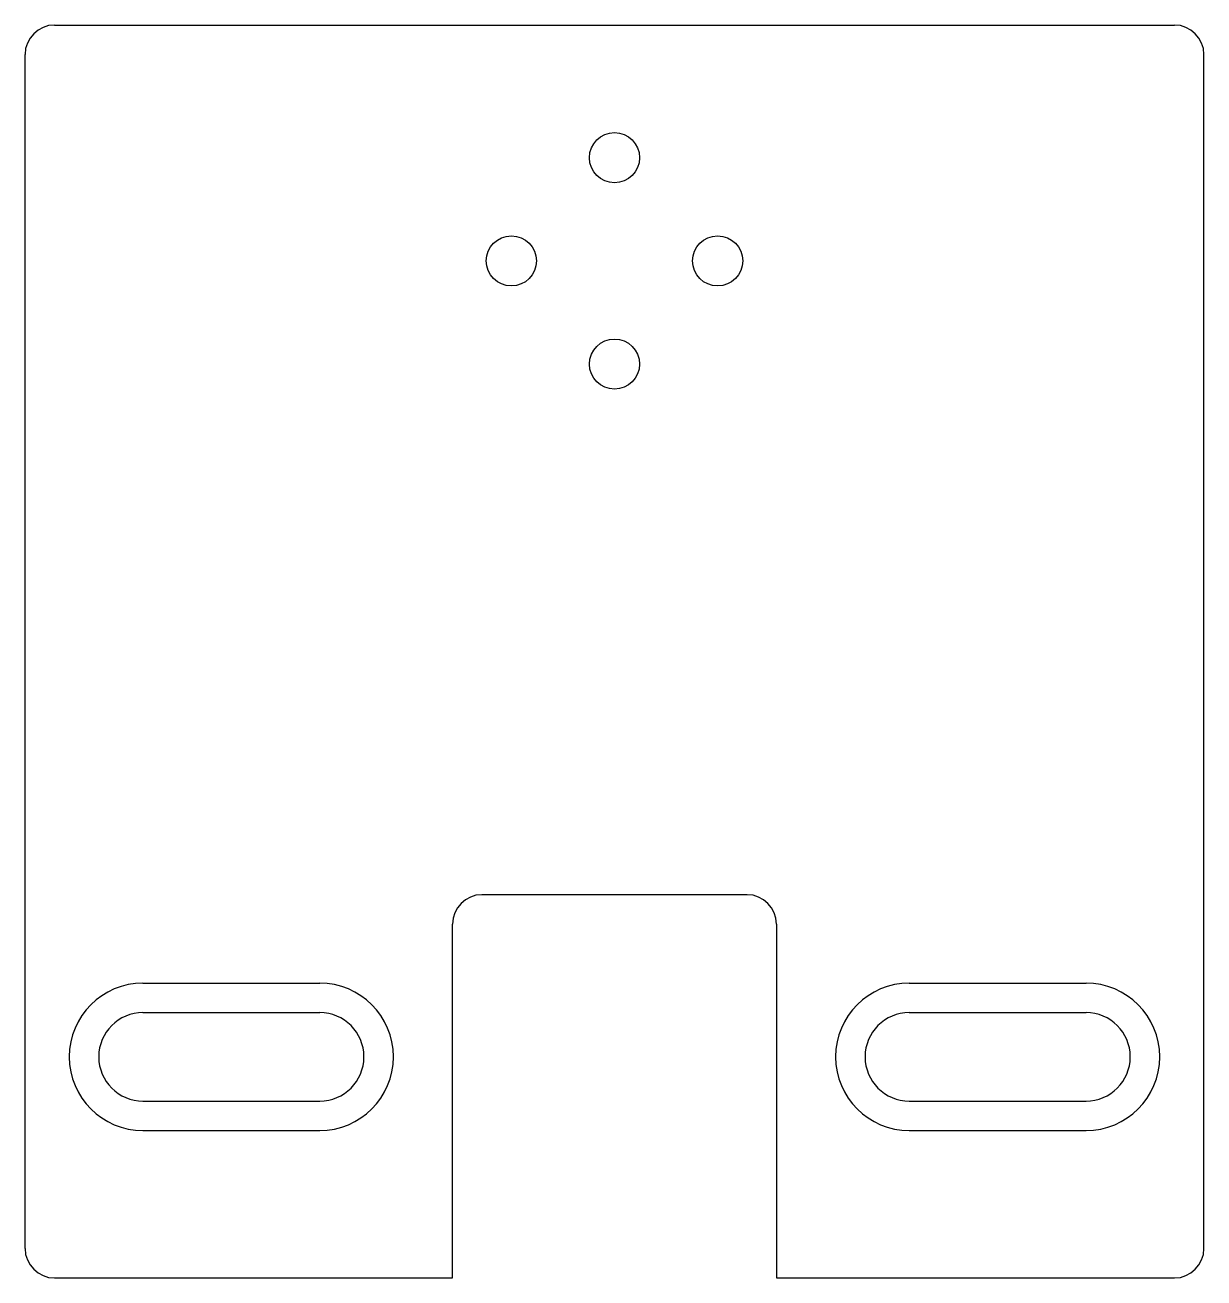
# Model space of a CAD drawing. Header units: millimetres. Extents: x -40 to 40, y -69 to 16.
import ezdxf

# ---------------------------------------------------------------- set-up
doc = ezdxf.new("R2010")
doc.units = ezdxf.units.MM
for name, color, linetype in [('GIMBAL_M3_THRU', 1, 'Continuous'), ('M5_SLOT_THRU', 3, 'Continuous'), ('M5_SLOT_TOP_POCKET_D5P5', 5, 'Continuous'), ('OUTLINE', 7, 'Continuous')]:
    doc.layers.add(name, color=color, linetype=linetype)

msp = doc.modelspace()

# ---------------------------------------------------------------- linework, layer by layer
at = {"layer": 'GIMBAL_M3_THRU'}
for centre in [(0, 7), (-7, 0), (7, 0), (0, -7)]:
    msp.add_circle(centre, 1.7, dxfattribs=at)
at = {"layer": 'M5_SLOT_THRU'}
for p, q in [((-32, -51), (-20, -51)), ((20, -51), (32, -51)), ((-32, -57), (-20, -57)), ((20, -57), (32, -57))]:
    msp.add_line(p, q, dxfattribs=at)
for centre, start, end in [((-32, -54), 90, 270), ((-20, -54), 270, 90), ((20, -54), 90, 270), ((32, -54), 270, 90)]:
    msp.add_arc(centre, 3, start, end, dxfattribs=at)
at = {"layer": 'M5_SLOT_TOP_POCKET_D5P5'}
for p, q in [((-32, -49), (-20, -49)), ((20, -49), (32, -49)), ((-32, -59), (-20, -59)), ((20, -59), (32, -59))]:
    msp.add_line(p, q, dxfattribs=at)
for centre, start, end in [((-32, -54), 90, 270), ((-20, -54), 270, 90), ((20, -54), 90, 270), ((32, -54), 270, 90)]:
    msp.add_arc(centre, 5, start, end, dxfattribs=at)
at = {"layer": 'OUTLINE'}
for p, q in [((-38, 16), (38, 16)), ((-40, -67), (-40, 14)), ((40, -67), (40, 14)), ((9, -43), (-9, -43)), ((-11, -69), (-11, -45)), ((11, -45), (11, -69)), ((-38, -69), (-11, -69)), ((11, -69), (38, -69))]:
    msp.add_line(p, q, dxfattribs=at)
for centre, start, end in [((-38, 14), 90, 180), ((38, 14), 0, 90), ((-9, -45), 90, 180), ((9, -45), 0, 90), ((-38, -67), 180, 270), ((38, -67), 270, 0)]:
    msp.add_arc(centre, 2, start, end, dxfattribs=at)

doc.saveas('drawing.dxf')
